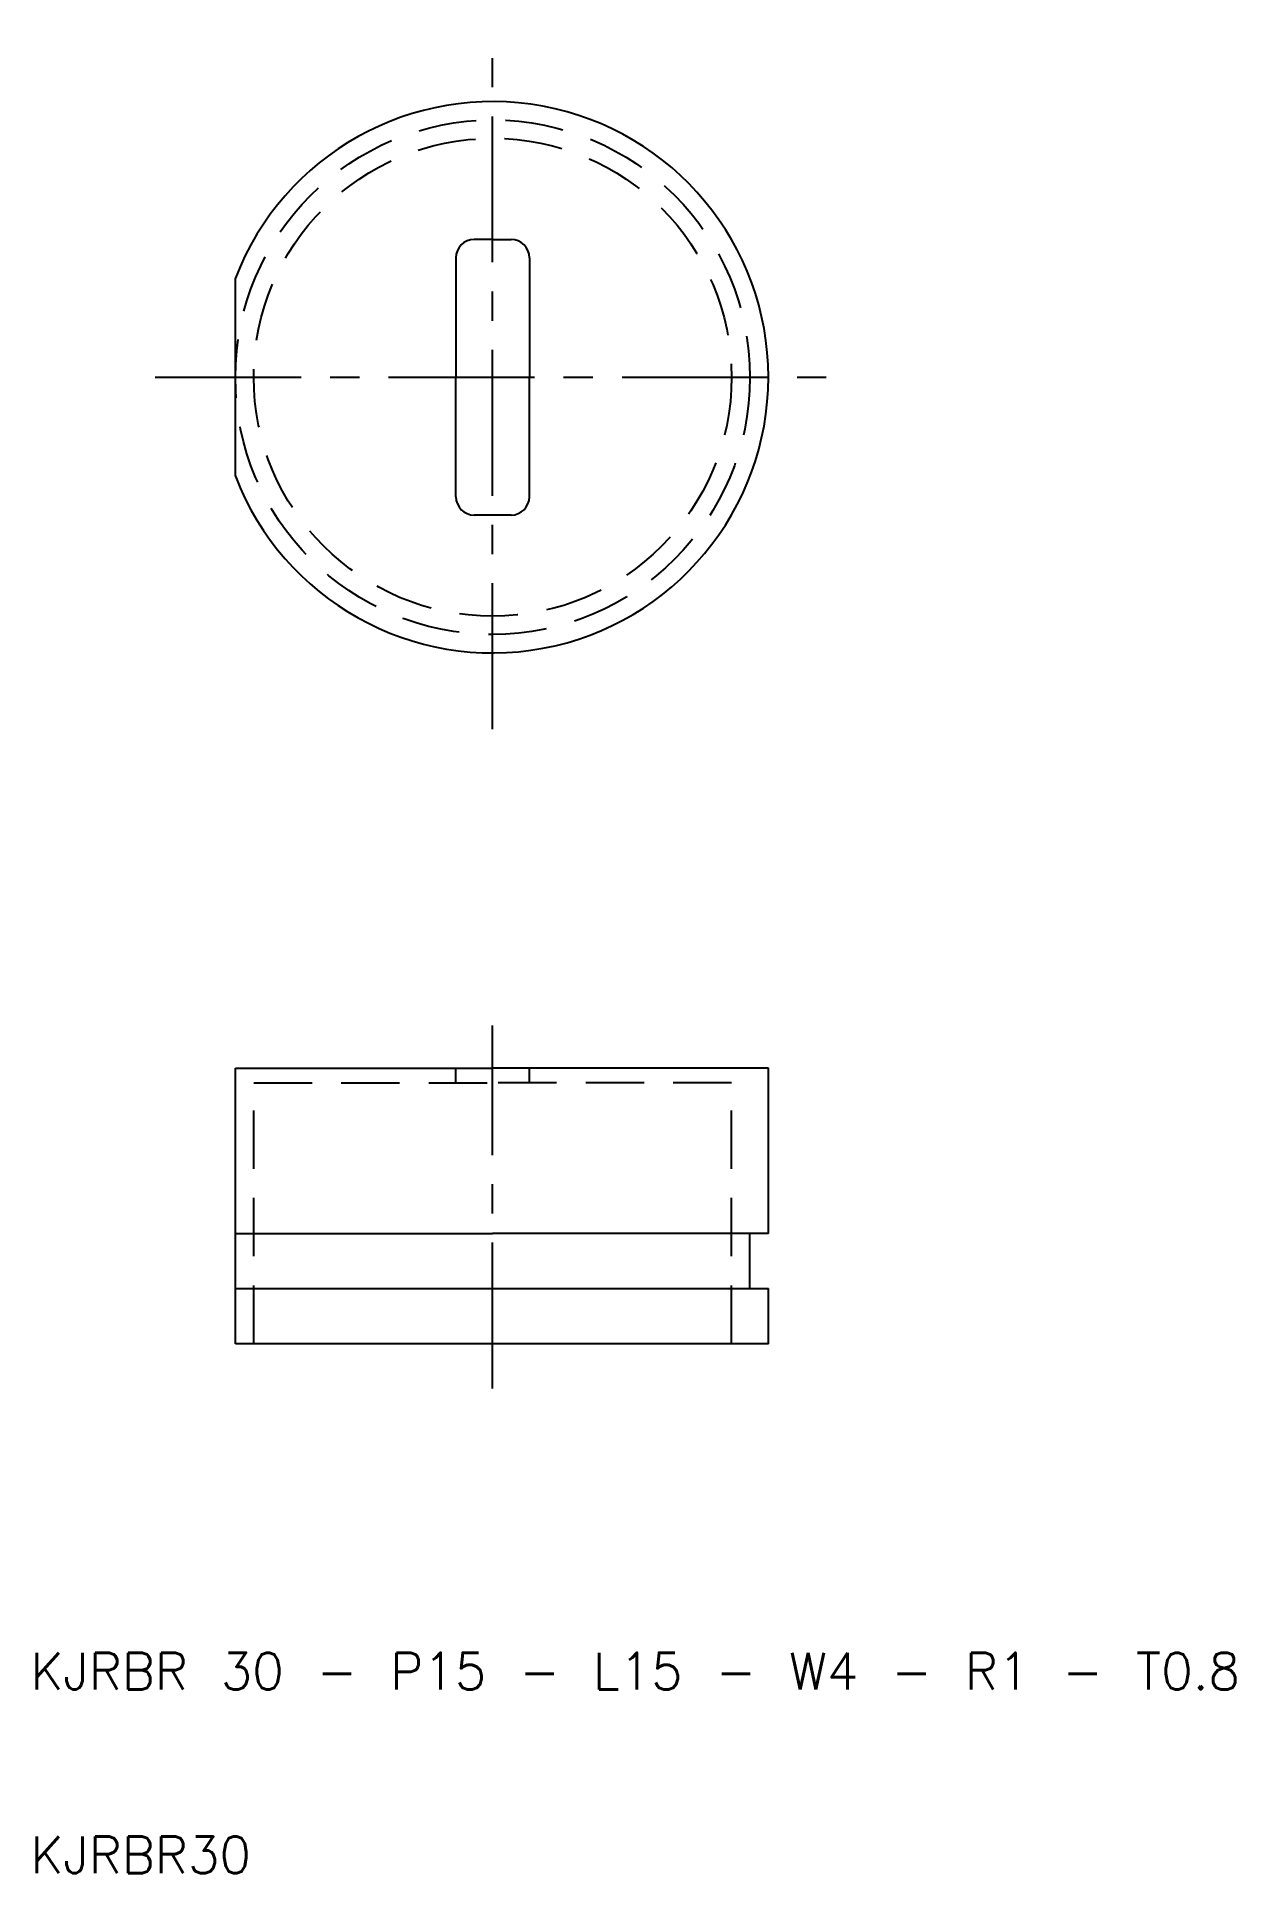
# Model space of a CAD drawing. Extents: x 10.3 to 75.6, y 10 to 109.9.
import ezdxf

# ---------------------------------------------------------------- set-up
doc = ezdxf.new("R2010")
doc.units = 0
doc.header["$LTSCALE"] = 0.25
doc.linetypes.add('CENTER', pattern=[50.8, 31.75, -6.35, 6.35, -6.35])
doc.linetypes.add('DASHED', pattern=[19.05, 12.7, -6.35])
doc.layers.get('0').update_dxf_attribs({"linetype": 'CONTINUOUS'})
doc.layers.add('CENTER', color=1, linetype='CENTER')
doc.styles.get("Standard").update_dxf_attribs({"font": 'txt.shx'})

msp = doc.modelspace()

# ---------------------------------------------------------------- linework, layer by layer
at = {"color": 7, "linetype": 'CONTINUOUS'}
for p, q in [((35.149, 98.907), (34.149, 98.907)), ((35.149, 98.907), (36.149, 98.907)), ((33.149, 97.907), (33.149, 91.407)), ((37.149, 97.907), (37.149, 91.407)), ((21.149, 86.022), (21.149, 96.792)), ((33.149, 84.907), (33.149, 91.407)), ((37.149, 84.907), (37.149, 91.407)), ((36.149, 83.907), (34.149, 83.907)), ((21.149, 53.812), (35.149, 53.812)), ((21.149, 44.812), (21.149, 53.812)), ((50.149, 53.812), (35.149, 53.812)), ((50.149, 44.812), (50.149, 53.812)), ((21.149, 44.812), (35.149, 44.812)), ((21.149, 41.812), (21.149, 44.812)), ((50.149, 44.812), (35.149, 44.812)), ((49.149, 41.812), (49.149, 44.812)), ((21.149, 41.812), (50.149, 41.812)), ((21.149, 38.812), (21.149, 41.812)), ((50.149, 38.812), (50.149, 41.812)), ((50.149, 38.812), (21.149, 38.812))]:
    msp.add_line(p, q, dxfattribs=at)
at = {"color": 3, "linetype": 'DASHED'}
for p, q in [((22.149, 53.012), (35.149, 53.012)), ((22.149, 38.812), (22.149, 53.012)), ((33.149, 53.012), (33.149, 53.812)), ((48.149, 53.012), (35.149, 53.012)), ((37.149, 53.012), (37.149, 53.812)), ((48.149, 38.812), (48.149, 53.012))]:
    msp.add_line(p, q, dxfattribs=at)
for radius in [14, 13]:
    msp.add_circle((35.149, 91.407), radius, dxfattribs=at)
at = {"color": 7, "linetype": 'CONTINUOUS'}
for centre, radius, start, end in [((35.149, 91.407), 15, 201.03947, 158.96053), ((34.149, 97.907), 1, 90, 180), ((36.149, 97.907), 1, 0, 90), ((34.149, 84.907), 1, 180, 270), ((36.149, 84.907), 1, 270, 360)]:
    msp.add_arc(centre, radius, start, end, dxfattribs=at)
at = {"layer": 'CENTER', "color": 1, "linetype": 'CENTER'}
for p, q in [((35.149, 72.26), (35.149, 109.936)), ((16.787, 91.407), (54.331, 91.407)), ((35.149, 36.383), (35.149, 56.135))]:
    msp.add_line(p, q, dxfattribs=at)

# ---------------------------------------------------------------- texts
at = {"color": 7, "linetype": 'CONTINUOUS'}
for s, p in [('KJRBR 30 - P15 - L15 - W4 - R1 - T0.8', (10, 20)), ('KJRBR30', (10, 10))]:
    msp.add_text(s, height=2, dxfattribs=at).set_placement(p)

doc.saveas('drawing.dxf')
